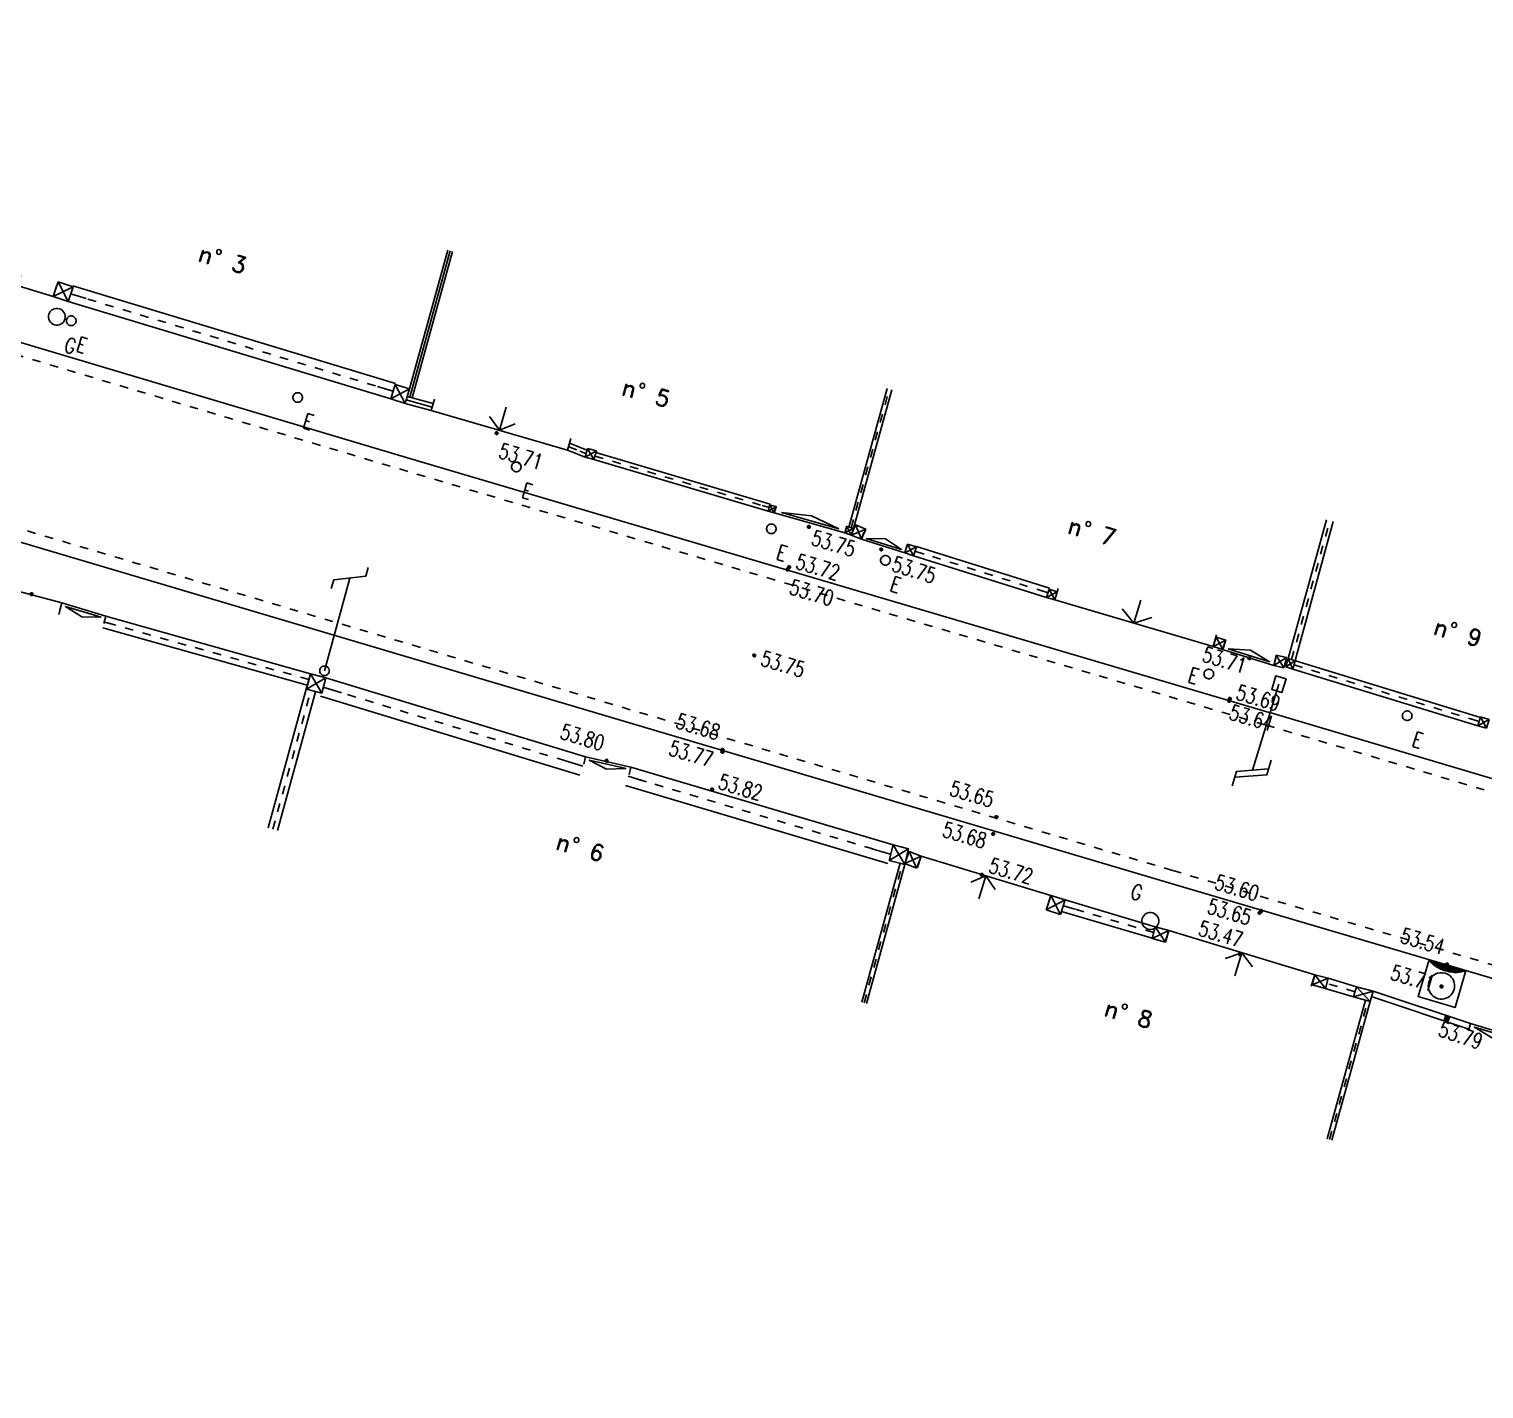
# Model space of a CAD drawing. Extents: x 661720 to 661930, y 6866381 to 6866956.
# Drawn here: x 661841.88 to 661872.19, y 6866701.32 to 6866729.64 of the extents above; entities that cross this region are included whole.
import ezdxf
from ezdxf.enums import TextEntityAlignment as Align

# ---------------------------------------------------------------- set-up
doc = ezdxf.new("R2010")
doc.units = 0
for name, pattern in [('CONTINU', [0]), ('JSI_TCO', [1, 0.5, 0.5]), ('JSI_TIC', [0.2, 0.08, 0.01, -0.1, 0.01])]:
    doc.linetypes.add(name, pattern=pattern)
doc.layers.get('0').update_dxf_attribs({"linetype": 'CONTINUOUS'})
for name, color, linetype in [('ALTI', 140, 'CONTINUOUS'), ('BORDURE', 7, 'CONTINU'), ('LIMITE', 7, 'CONTINUOUS'), ('OBJASS', 22, 'CONTINUOUS'), ('OBJEAU', 4, 'CONTINUOUS'), ('OBJEDF', 240, 'CONTINUOUS'), ('OBJGAZ', 30, 'CONTINUOUS'), ('OBJTELECOM', 3, 'CONTINUOUS'), ('TEXTE', 7, 'CONTINUOUS'), ('VOIRIE', 7, 'CONTINUOUS')]:
    doc.layers.add(name, color=color, linetype=linetype)
doc.styles.add('5-2', font='romand.shx', dxfattribs={"height": 0.35})
doc.styles.get("Standard").update_dxf_attribs({"font": 'romans.shx'})
doc.linetypes.add('JSI_MUD', pattern='A,0.0001,[130,jsi_form.shx,S=0.5,R=0,X=0.875,Y=0],-0.75', length=0.7501)
doc.linetypes.add('JSI_MUG', pattern='A,0.0001,[130,jsi_form.shx,S=0.5,R=0,X=-0.125,Y=0],-0.75', length=0.7501)
doc.linetypes.add('JSI_MUR', pattern='A,1e-06,-0.5,[130,jsi_form.shx,S=0.7,R=315,X=0.05,Y=0],-0.5', length=1.000001)

# ---------------------------------------------------------------- blocks, each defined once
blk = doc.blocks.new('$B_200')
at = {"color": 0, "linetype": 'BYBLOCK', "flags": 128}
for points in [[(0, -0.5, -0.414214), (-0.5, 0, -0.414214), (0, 0.5)], [(0, -0.5, 0.414214), (0.5, 0, 0.414214), (0, 0.5)]]:
    blk.add_lwpolyline(points, format="xyb", dxfattribs=at)
blk = doc.blocks.new('$B_136')
at = {"color": 0, "linetype": 'BYBLOCK', "flags": 128}
for points in [[(-0.156, 0.844), (-0.156, 0.938), (0.156, 1.062), (0.156, 1.156)], [(0, 0), (0, 1)]]:
    blk.add_lwpolyline(points, dxfattribs=at)
blk = doc.blocks.new('$B_137')
at = {"color": 0, "linetype": 'BYBLOCK', "flags": 128}
for points in [[(-0.156, 0.875), (0.156, 1), (0.156, 1.156)], [(-0.156, 0.781), (-0.156, 0.938), (0.156, 1.062)], [(0, 0), (0, 0.938)]]:
    blk.add_lwpolyline(points, dxfattribs=at)
blk.add_lwpolyline([(-0.055, -0.075), (0.055, -0.075), (0.055, 0.075), (-0.055, 0.075)], close=True)
blk = doc.blocks.new('$B_024')
at = {"color": 0, "linetype": 'BYBLOCK', "flags": 128}
for points in [[(-0.5, -0.5), (-0.5, 0.5), (0.5, 0.5), (0.5, -0.469)], [(-0.219, -0.375), (0.219, -0.375)], [(-0.438, -0.469), (0.438, -0.469)], [(-0.406, -0.438), (0.406, -0.438)], [(-0.312, -0.406), (0.312, -0.406)]]:
    blk.add_lwpolyline(points, dxfattribs=at)
for points in [[(0, -0.281, -0.668179), (-0.243, 0.306, -0.668179), (0.344, 0.062)], [(0, -0.281, 0.414214), (0.344, 0.062)]]:
    blk.add_lwpolyline(points, format="xyb", dxfattribs=at)
blk.add_lwpolyline([(-0.5, -0.5, -0.128795), (-0.178, -0.358, -0.08099), (0.178, -0.358, -0.128795), (0.5, -0.5)], format="xyb", close=True, dxfattribs=at)
blk = doc.blocks.new('$B_028')
at = {"color": 0, "linetype": 'BYBLOCK', "flags": 128}
for points in [[(0, 0.5), (0, -0.5), (0.0938, -0.0625)], [(-0.5, -0.5), (-0.5, 0)], [(0.5, 0), (0.5, -0.5)], [(-0.0937, -0.0625), (0, -0.5)], [(-0.5, -0.5), (0.5, -0.5)]]:
    blk.add_lwpolyline(points, dxfattribs=at)
blk = doc.blocks.new('$B_030')
at = {"color": 0, "linetype": 'BYBLOCK', "flags": 128}
for points in [[(0, 0), (0, 1)], [(0, 1), (1, 1)], [(0, 1), (1, 0)], [(0, 0), (1, 1)], [(1, 0), (1, 1)], [(0, 0), (1, 0)]]:
    blk.add_lwpolyline(points, dxfattribs=at)
blk = doc.blocks.new('$B_027')
at = {"color": 0, "linetype": 'BYBLOCK', "flags": 128}
for points in [[(-0.5, -0.5), (0.5, -0.5), (0.5, -0.188)], [(-0.5, -0.5), (-0.5, -0.188)]]:
    blk.add_lwpolyline(points, dxfattribs=at)
blk.add_lwpolyline([(-0.406, -0.406), (0.406, -0.406), (0, -0.188)], close=True, dxfattribs=at)
blk = doc.blocks.new('$B_210')
at = {"linetype": 'CONTINUOUS'}
blk.add_hatch(color=0, dxfattribs=at).paths.add_polyline_path([(0, -0.5, -1), (0, 0.5, -1)])
at = {"color": 0, "linetype": 'BYBLOCK', "flags": 128}
blk.add_lwpolyline([(0, -0.5, -1), (0, 0.5, -1)], format="xyb", close=True, dxfattribs=at)
blk = doc.blocks.new('GEOCARR1')
at = {"const_width": 1}
blk.add_lwpolyline([(0, 0), (0, 1)], dxfattribs=at)

msp = doc.modelspace()

# ---------------------------------------------------------------- linework, layer by layer
at = {"layer": 'BORDURE', "linetype": 'JSI_TCO', "ltscale": 2, "elevation": 57.333, "flags": 128}
for points in [[(661819.815, 6866729.639), (661849.834, 6866720.691), (661867.715, 6866715.406)], [(661865.625, 6866711.859), (661838.817, 6866719.806), (661818.546, 6866725.816)], [(661867.73, 6866715.405), (661886.384, 6866709.862)], [(661901.139, 6866701.321), (661871.814, 6866710.036), (661865.625, 6866711.859)]]:
    msp.add_lwpolyline(points, dxfattribs=at)
at = {"layer": 'LIMITE', "linetype": 'JSI_MUG', "ltscale": 0.34}
msp.add_line((661842.744, 6866724.127, 111.18), (661843.07, 6866724.029, 111.178), dxfattribs=at)
at = {"layer": 'LIMITE', "linetype": 'JSI_MUD', "ltscale": 0.34}
msp.add_line((661849.14, 6866722.197, 111.159), (661849.466, 6866722.098, 111.158), dxfattribs=at)
at = {"layer": 'LIMITE', "linetype": 'JSI_TCO', "ltscale": 2}
msp.add_line((661849.758, 6866721.988, 111.143), (661850.299, 6866721.84, 111.073), dxfattribs=at)
at = {"layer": 'LIMITE', "linetype": 'JSI_MUG', "ltscale": 0.15}
for p, q in [((661849.738, 6866721.916, 111.143), (661849.883, 6866721.876, 111.124)), ((661853.13, 6866720.943, 111.118), (661853.269, 6866720.887, 111.129)), ((661853.671, 6866720.748, 111.155), (661853.815, 6866720.705, 111.154))]:
    msp.add_line(p, q, dxfattribs=at)
at = {"layer": 'LIMITE', "linetype": 'JSI_MUD', "ltscale": 0.15}
for p, q in [((661850.135, 6866721.807, 111.092), (661850.28, 6866721.768, 111.073)), ((661853.357, 6866720.852, 111.136), (661853.496, 6866720.797, 111.147)), ((661857.154, 6866719.718, 111.112), (661857.298, 6866719.675, 111.11))]:
    msp.add_line(p, q, dxfattribs=at)
at = {"layer": 'LIMITE', "linetype": 'JSI_MUG', "ltscale": 0.2}
msp.add_line((661860.337, 6866718.768, 111.105), (661860.528, 6866718.708, 111.099), dxfattribs=at)
at = {"layer": 'LIMITE', "linetype": 'JSI_MUD', "ltscale": 0.2}
msp.add_line((661862.919, 6866717.96, 111.033), (661863.11, 6866717.9, 111.028), dxfattribs=at)
at = {"layer": 'LIMITE', "linetype": 'JSI_MUD', "ltscale": 0.25}
for p, q in [((661843.693, 6866717.223, 111.163), (661843.452, 6866717.29, 111.16)), ((661863.669, 6866711.312, 111.06), (661863.429, 6866711.384, 111.067))]:
    msp.add_line(p, q, dxfattribs=at)
at = {"layer": 'LIMITE', "linetype": 'JSI_MUG', "ltscale": 0.18}
msp.add_line((661868.235, 6866716.399, 111.072), (661868.407, 6866716.346, 111.071), dxfattribs=at)
at = {"layer": 'LIMITE', "linetype": 'JSI_MUD', "ltscale": 0.4}
for p, q in [((661848.392, 6866715.82, 111.216), (661848.009, 6866715.936, 111.223)), ((661854.745, 6866713.964, 111.136), (661854.362, 6866714.078, 111.137))]:
    msp.add_line(p, q, dxfattribs=at)
at = {"layer": 'LIMITE', "linetype": 'JSI_MUD', "ltscale": 0.18}
msp.add_line((661871.918, 6866715.272, 111.059), (661872.091, 6866715.22, 111.058), dxfattribs=at)
at = {"layer": 'LIMITE', "linetype": 'JSI_MUG', "ltscale": 0.4}
for p, q in [((661853.418, 6866714.29, 111.13), (661853.035, 6866714.407, 111.136)), ((661859.826, 6866712.457, 111.12), (661859.442, 6866712.571, 111.121))]:
    msp.add_line(p, q, dxfattribs=at)
at = {"layer": 'LIMITE', "elevation": 57.333, "flags": 128}
for points in [[(661849.81, 6866722.145), (661850.607, 6866725.037)], [(661849.863, 6866721.96), (661850.703, 6866725.011)], [(661858.959, 6866719.264), (661859.756, 6866722.156)], [(661859.056, 6866719.237), (661859.852, 6866722.129)], [(661868.11, 6866716.529), (661868.907, 6866719.421)], [(661868.255, 6866716.489), (661869.051, 6866719.382)], [(661847.659, 6866715.894), (661847.747, 6866716.215)], [(661846.863, 6866713.002), (661847.659, 6866715.894)], [(661847.056, 6866712.949), (661847.852, 6866715.841)], [(661859.23, 6866709.376), (661860.026, 6866712.269)], [(661859.326, 6866709.35), (661860.123, 6866712.242)]]:
    msp.add_lwpolyline(points, dxfattribs=at)
at = {"layer": 'LIMITE', "linetype": 'JSI_MUR', "ltscale": 0.1, "elevation": 57.333, "flags": 128}
msp.add_lwpolyline([(661849.815, 6866721.973), (661850.655, 6866725.024)], dxfattribs=at)
at = {"layer": 'LIMITE', "linetype": 'JSI_TIC', "ltscale": 2, "elevation": 57.333, "flags": 128}
for points in [[(661842.744, 6866724.127), (661849.466, 6866722.098)], [(661859.007, 6866719.25), (661859.804, 6866722.143)], [(661853.13, 6866720.943), (661853.496, 6866720.797)], [(661853.671, 6866720.748), (661857.298, 6866719.675)], [(661868.183, 6866716.509), (661868.979, 6866719.401)], [(661860.337, 6866718.768), (661863.11, 6866717.9)], [(661847.714, 6866716.094), (661847.713, 6866716.094), (661843.452, 6866717.29)], [(661868.235, 6866716.399), (661872.091, 6866715.22)], [(661846.959, 6866712.975), (661847.756, 6866715.868)], [(661853.418, 6866714.29), (661848.009, 6866715.936)], [(661859.826, 6866712.457), (661854.362, 6866714.078)], [(661859.278, 6866709.363), (661860.075, 6866712.255)], [(661865.31, 6866710.825), (661863.429, 6866711.384)], [(661869.5, 6866709.592), (661868.914, 6866709.766)], [(661868.972, 6866706.514), (661869.774, 6866709.405)]]:
    msp.add_lwpolyline(points, dxfattribs=at)
at = {"layer": 'LIMITE', "linetype": 'JSI_TCO', "ltscale": 2, "elevation": 57.333, "flags": 128}
for points in [[(661842.793, 6866724.29), (661849.515, 6866722.261)], [(661842.695, 6866723.964), (661849.417, 6866721.936)], [(661849.718, 6866721.844), (661850.26, 6866721.696)], [(661853.157, 6866721.012), (661853.524, 6866720.866)], [(661853.102, 6866720.873), (661853.468, 6866720.727)], [(661853.692, 6866720.82), (661857.319, 6866719.747)], [(661853.65, 6866720.676), (661857.276, 6866719.603)], [(661860.307, 6866718.672), (661863.08, 6866717.805)], [(661860.367, 6866718.863), (661863.139, 6866717.996)], [(661847.747, 6866716.215), (661843.486, 6866717.411)], [(661847.681, 6866715.974), (661847.68, 6866715.974), (661843.418, 6866717.17)], [(661868.261, 6866716.485), (661872.117, 6866715.306)], [(661868.208, 6866716.313), (661872.064, 6866715.133)], [(661853.476, 6866714.482), (661848.067, 6866716.128)], [(661853.359, 6866714.099), (661847.951, 6866715.745)], [(661859.882, 6866712.649), (661854.419, 6866714.27)], [(661859.769, 6866712.265), (661854.305, 6866713.887)], [(661865.342, 6866710.946), (661863.464, 6866711.503)], [(661865.277, 6866710.705), (661863.393, 6866711.264)], [(661869.532, 6866709.697), (661868.945, 6866709.872)], [(661869.469, 6866709.486), (661868.883, 6866709.661)]]:
    msp.add_lwpolyline(points, dxfattribs=at)
at = {"layer": 'LIMITE', "linetype": 'JSI_MUR', "ltscale": 0.15, "elevation": 57.333, "flags": 128}
msp.add_lwpolyline([(661849.738, 6866721.916), (661850.28, 6866721.768)], dxfattribs=at)
at = {"layer": 'LIMITE', "linetype": 'CONTINUOUS', "ltscale": 2, "elevation": 57.333, "flags": 128}
msp.add_lwpolyline([(661871.911, 6866708.93), (661869.879, 6866709.604)], dxfattribs=at)
at = {"layer": 'LIMITE', "ltscale": 2, "elevation": 57.333, "flags": 128}
for points in [[(661868.923, 6866706.527), (661869.725, 6866709.418)], [(661869.02, 6866706.501), (661869.822, 6866709.391)], [(661871.873, 6866708.816), (661869.841, 6866709.49)]]:
    msp.add_lwpolyline(points, dxfattribs=at)
at = {"layer": 'VOIRIE', "linetype": 'JSI_TIC', "ltscale": 2, "elevation": 57.333, "flags": 128}
for points in [[(661819.738, 6866729.38), (661849.757, 6866720.432), (661867.638, 6866715.147)], [(661865.702, 6866712.118), (661838.893, 6866720.065), (661818.623, 6866726.075)], [(661867.653, 6866715.146), (661886.308, 6866709.603)], [(661901.216, 6866701.58), (661871.89, 6866710.295), (661865.701, 6866712.118)]]:
    msp.add_lwpolyline(points, dxfattribs=at)

# ---------------------------------------------------------------- block references
at = {"layer": 'ALTI', "linetype": 'CONTINUOUS', "yscale": 0.0600000000834948}
for p, xscale, rotation in [((661851.623, 6866721.223, 57.333), 0.0600000000918173, 343.5327935880593), ((661858.127, 6866719.273, 57.333), 0.0599999999352419, 343.5213362663907), ((661859.636, 6866718.802, 57.333), 0.0599999999282681, 342.6185246322445), ((661857.68, 6866718.387, 57.333), 0.0600000000918173, 343.5327935880593), ((661857.715, 6866718.434, 57.333), 0.0600000000918173, 343.5327935880593), ((661841.936, 6866717.873, 57.333), 0.0600000000494383, 163.4869622526353), ((661856.99, 6866716.594, 57.333), 0.0599999999855555, 343.5327527530334), ((661867.302, 6866716.536, 57.333), 0.0600000001224918, 342.9917459266483), ((661866.881, 6866715.651, 57.333), 0.0600000000918173, 343.5327935880593), ((661866.898, 6866715.695, 57.333), 0.0600000000918173, 343.5327935880593), ((661856.327, 6866714.63, 57.333), 0.0600000000494383, 163.4869622526353), ((661853.914, 6866714.404, 57.333), 0.0600000001071321, 163.0739476474642), ((661856.325, 6866714.589, 57.333), 0.0600000000494383, 163.4869622526353), ((661856.111, 6866713.805, 57.333), 0.0600000000184435, 163.4737313378236), ((661862.032, 6866713.227, 57.333), 0.0600000000494383, 163.4869622526353), ((661862.032, 6866713.227, 57.333), 0.0600000000494383, 163.4869622526353), ((661861.968, 6866712.878, 57.333), 0.0600000000494383, 163.4869622526353), ((661861.726, 6866712.029, 57.333), 0.0600000000494383, 163.4869622526353), ((661867.551, 6866711.275, 57.333), 0.0600000001626888, 163.5867433373668), ((661867.513, 6866711.233, 57.333), 0.0600000001626888, 163.5867433373668), ((661867.106, 6866710.374, 57.333), 0.0600000001626888, 163.5867433373668), ((661871.419, 6866710.163, 57.333), 0.0600000001626888, 163.5867433373668), ((661871.305, 6866709.703, 57.333), 0.0600000001626888, 163.5867433373668)]:
    msp.add_blockref('$B_210', p, dxfattribs=dict(at, xscale=xscale, rotation=rotation))
at = {"layer": 'LIMITE', "linetype": 'CONTINUOUS'}
for name, p, xscale, yscale, rotation in [('$B_028', (661841.556, 6866724.583, 57.333), 1.888720254521824, 0.5000000000742785, 343.0893648472327), ('$B_030', (661842.387, 6866724.069, 57.333), 0.3250521958695441, 0.3250999995376424, 341.2679593126949), ('$B_030', (661849.417, 6866721.936, 57.333), 0.3151746976132056, 0.315199999929573, 343.0217044381959), ('$B_028', (661851.75, 6866721.524, 57.333), 2.958645489223204, 0.5000000000742785, 343.8573985971988), ('$B_030', (661853.468, 6866720.727, 57.333), 0.1883921442682794, 0.1883999998340149, 344.3171939762735), ('$B_030', (661857.276, 6866719.603, 57.333), 0.1334269836696149, 0.1333999998349226, 342.5235784385471), ('$B_027', (661858.208, 6866719.596, 57.333), 1.530045260767332, 0.5000000000742785, 344.259247968325), ('$B_030', (661858.876, 6866719.148, 57.333), 0.1417042341376529, 0.1416999997890074, 341.4292440712839), ('$B_030', (661859.011, 6866719.103, 57.333), 0.231492224411802, 0.231500000189713, 337.3636552146845), ('$B_027', (661859.749, 6866719.111, 57.333), 0.9429602379098209, 0.5000000000742785, 342.5694636902174), ('$B_030', (661860.124, 6866718.731, 57.333), 0.1928110474056907, 0.1928000002801404, 342.2305303395163), ('$B_028', (661840.585, 6866717.956, 57.333), 3.971770422658928, 0.5000000000742785, 165.1195476315068), ('$B_028', (661864.97, 6866717.507, 57.333), 3.441942540299264, 0.5000000000742785, 343.6458238767277), ('$B_027', (661842.955, 6866717.31, 57.333), 0.9580170406560518, 0.5000000000742785, 163.1743130069666), ('$B_030', (661863.08, 6866717.805, 57.333), 0.1763193692322727, 0.1763000000014167, 342.5022438953695), ('$B_030', (661866.551, 6866716.782, 57.333), 0.2058936616915652, 0.2059000001294236, 342.0520552464956), ('$B_027', (661867.352, 6866716.793, 57.333), 1.11375161041459, 0.5000000000742785, 342.7517218664242), ('$B_030', (661867.81, 6866716.389, 57.333), 0.2209811078204159, 0.2210000000120769, 345.935493841454), ('$B_030', (661868.06, 6866716.356, 57.333), 0.1546410358540375, 0.1800000002504844, 343.721159372964), ('$B_030', (661848.067, 6866716.128, 57.333), 0.3321544822079812, 0.3322000002161505, 164.7631100047753), ('$B_030', (661872.064, 6866715.133, 57.333), 0.1889682776966546, 0.1890000004026043, 343.3569979246948), ('$B_027', (661853.892, 6866714.132, 57.333), 0.9660974691960826, 0.5000000000742785, 167.3529628187431), ('$B_030', (661860.206, 6866712.566, 57.333), 0.3341417962525295, 0.3340999996897624, 165.5783735248754), ('$B_030', (661860.465, 6866712.417, 57.333), 0.2659530220010695, 0.2659999998423642, 159.510089987213), ('$B_028', (661861.743, 6866711.767, 57.333), 2.821844574146818, 0.5000000000742785, 163.0877157353233), ('$B_030', (661863.464, 6866711.503, 57.333), 0.3132475857015764, 0.3131999998952256, 162.8600153741729), ('$B_030', (661865.624, 6866710.865, 57.333), 0.2932637890976462, 0.2499999995714944, 164.9235708779527), ('$B_028', (661867.072, 6866710.166, 57.333), 3.176658384189293, 0.5000000000742785, 163.1885619679927), ('$B_030', (661868.945, 6866709.872, 57.333), 0.2904155643580811, 0.2199999999953919, 165.2051924204966), ('$B_030', (661869.879, 6866709.604, 57.333), 0.3591842146654101, 0.2199999999953919, 164.9913723688902), ('$B_027', (661872.341, 6866708.538, 57.333), 1.050730964598231, 0.5000000000742785, 163.1226543971618)]:
    msp.add_blockref(name, p, dxfattribs=dict(at, xscale=xscale, yscale=yscale, rotation=rotation))
at = {"layer": 'LIMITE', "ltscale": 2, "xscale": 0.1200000000995996, "yscale": 0.1200000001669896, "zscale": 0.1199999999999974, "rotation": 161.6468412676961}
msp.add_blockref('GEOCARR1', (661871.436, 6866709.087, 57.333), dxfattribs=at)
at = {"layer": 'OBJASS', "linetype": 'CONTINUOUS', "xscale": 0.8003213668670174, "yscale": 0.8003000003104023, "rotation": 163.7495936519454}
msp.add_blockref('$B_024', (661871.318, 6866709.763, 57.333), dxfattribs=at)
at = {"layer": 'OBJEAU', "linetype": 'CONTINUOUS', "yscale": 0.1999999996568045}
for p, xscale, rotation in [((661842.762, 6866723.565, 57.333), 0.2000000000417523, 343.2052271511445), ((661847.479, 6866721.968, 57.333), 0.2000000000417523, 343.2052271511445), ((661852.034, 6866720.522, 57.333), 0.2000000000792722, 343.5327938470711), ((661857.345, 6866719.233, 57.333), 0.2000000000855282, 343.5213360136986), ((661859.722, 6866718.576, 57.333), 0.1999999999834043, 342.618524465818), ((661866.459, 6866716.21, 57.333), 0.2000000000792722, 343.5327938470711), ((661870.591, 6866715.34, 57.333), 0.1999999999005727, 342.9917464401699)]:
    msp.add_blockref('$B_200', p, dxfattribs=dict(at, xscale=xscale, rotation=rotation))
at = {"layer": 'OBJEDF', "linetype": 'CONTINUOUS', "xscale": 1.999999999872762, "yscale": 2.000000000297114, "rotation": 162.9917463361649}
msp.add_blockref('$B_137', (661867.918, 6866715.997, 57.333), dxfattribs=at)
at = {"layer": 'OBJGAZ', "linetype": 'CONTINUOUS', "yscale": 0.3500000003311864}
for p, xscale, rotation in [((661842.462, 6866723.649, 57.333), 0.3499999999385162, 343.2052272241227), ((661865.24, 6866711.065, 57.333), 0.3499999999243144, 163.4714022797178)]:
    msp.add_blockref('$B_200', p, dxfattribs=dict(at, xscale=xscale, rotation=rotation))
at = {"layer": 'OBJTELECOM', "linetype": 'CONTINUOUS'}
for name, xscale, yscale, rotation in [('$B_136', 2.000000000076558, 2.000000000297114, 344.7631101174906), ('$B_200', 0.1999999999322159, 0.1999999996568045, 344.7631102222138)]:
    msp.add_blockref(name, (661848.037, 6866716.276, 57.333), dxfattribs=dict(at, xscale=xscale, yscale=yscale, rotation=rotation))

# ---------------------------------------------------------------- texts
at = {"layer": 'ALTI', "linetype": 'CONTINUOUS', "width": 0.75}
for s, rotation, p in [('53.71', 343.5328, (661851.731, 6866721.024, 57.333)), ('53.75', 343.5213, (661858.245, 6866719.214, 57.333)), ('53.75', 342.6185, (661859.927, 6866718.669, 57.333)), ('53.70', 343.5328, (661857.788, 6866718.188, 57.333)), ('53.71', 342.9917, (661866.391, 6866716.787, 57.333)), ('53.64', 343.5328, (661866.948, 6866715.579, 57.333))]:
    msp.add_text(s, height=0.32, rotation=rotation, dxfattribs=at).set_placement(p, align=Align.TOP_LEFT)
for s, p in [('53.72', (661857.827, 6866718.413, 57.333)), ('53.69', (661867.001, 6866715.689, 57.333))]:
    msp.add_text(s, height=0.32, rotation=343.5328, dxfattribs=at).set_placement(p)
msp.add_text('53.75', height=0.32, rotation=343.5328, dxfattribs=at).set_placement((661857.144, 6866716.548, 57.333), align=Align.MIDDLE_LEFT)
for s, rotation, p in [('53.68', 343.487, (661856.219, 6866714.829, 57.333)), ('53.80', 343.0739, (661853.808, 6866714.603, 57.333)), ('53.82', 343.4737, (661857.102, 6866713.565, 57.333)), ('53.65', 343.487, (661861.924, 6866713.425, 57.333)), ('53.65', 343.487, (661861.924, 6866713.425, 57.333)), ('53.72', 343.487, (661862.738, 6866711.821, 57.333)), ('53.60', 343.5867, (661867.443, 6866711.474, 57.333)), ('53.47', 343.5867, (661867.106, 6866710.512, 57.333)), ('53.54', 343.5867, (661871.311, 6866710.362, 57.333))]:
    msp.add_text(s, height=0.32, rotation=rotation, dxfattribs=at).set_placement(p, align=Align.RIGHT)
for s, rotation, p in [('53.77', 343.487, (661856.164, 6866714.571, 57.333)), ('53.68', 343.487, (661861.862, 6866712.876, 57.333)), ('53.65', 343.5867, (661867.38, 6866711.279, 57.333)), ('53.79', 341.6468, (661872.195, 6866708.691, 57.333))]:
    msp.add_text(s, height=0.32, rotation=rotation, dxfattribs=at).set_placement(p, align=Align.TOP_RIGHT)
msp.add_text('53.71', height=0.32, rotation=343.5867, dxfattribs=at).set_placement((661871.152, 6866709.748, 57.333), align=Align.MIDDLE_RIGHT)
at = {"layer": 'OBJEAU', "linetype": 'CONTINUOUS', "width": 0.75}
for rotation, p in [(343.2052, (661842.936, 6866723.241, 57.333)), (343.2052, (661847.652, 6866721.644, 57.333)), (343.5328, (661852.21, 6866720.199, 57.333)), (343.5213, (661857.52, 6866718.91, 57.333)), (342.6185, (661859.892, 6866718.25, 57.333)), (343.5328, (661866.095, 6866716.354, 57.333)), (342.9917, (661870.763, 6866715.015, 57.333))]:
    msp.add_text('E', height=0.32, rotation=rotation, dxfattribs=at).set_placement(p, align=Align.TOP_LEFT)
at = {"layer": 'OBJGAZ', "linetype": 'CONTINUOUS', "width": 0.75}
msp.add_text('G', height=0.32, rotation=343.2052, dxfattribs=at).set_placement((661842.686, 6866723.231, 57.333), align=Align.TOP_LEFT)
msp.add_text('G', height=0.32, rotation=343.4714, dxfattribs=at).set_placement((661865.014, 6866711.481, 57.333), align=Align.RIGHT)
at = {"layer": 'TEXTE', "style": '5-2'}
for s, p in [('n° 3', (661845.379, 6866724.821, 57.333)), ('n° 5', (661854.2, 6866722.036, 57.333)), ('n° 7', (661863.489, 6866719.154, 57.333)), ('n° 9', (661871.11, 6866717.05, 57.333)), ('n° 6', (661852.827, 6866712.574, 57.333)), ('n° 8', (661864.249, 6866709.105, 57.333))]:
    msp.add_text(s, height=0.35, rotation=343.5162, dxfattribs=at).set_placement(p)

doc.saveas('drawing.dxf')
